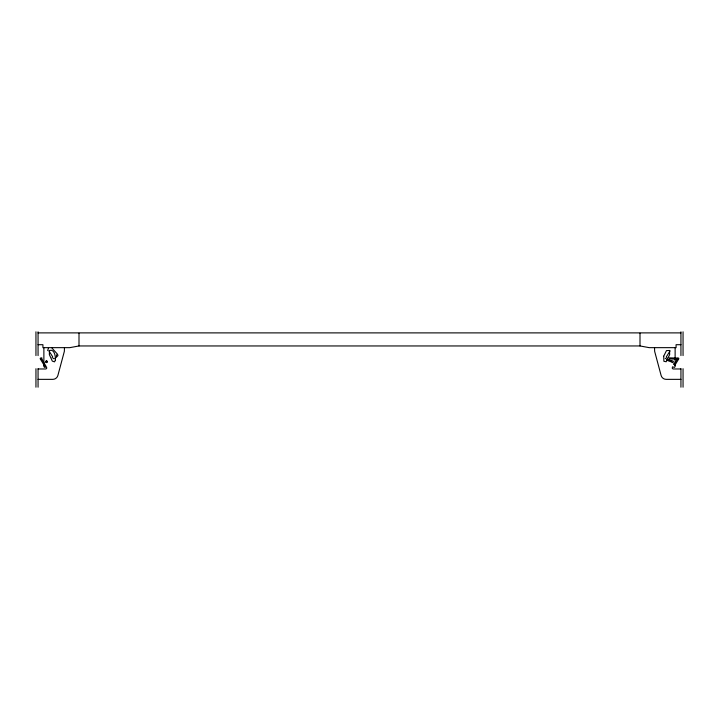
<?xml version="1.0" encoding="UTF-8"?>
<svg xmlns="http://www.w3.org/2000/svg" width="719" height="719" viewBox="0 0 719 719"><rect width="100%" height="100%" fill="white"/><g stroke="black" fill="none" stroke-linecap="round" stroke-linejoin="round"><path stroke-width="1.08" d="M47.679 350.611L48.344 348.356M56.477 356.049L56.576 354.835M677.891 358.188L674.871 363.149M674.683 365.585L678.862 358.718L678.574 358.098L669.191 357.855M670.117 350.827L666.342 356.813L666.873 357.774M53.071 358.772L53.781 358.206M54.824 358.745L57.96 355.59L57.538 354.278L52.02 348.149M52.145 357.774L52.685 356.813L48.91 350.827M680.938 344.698L676.076 344.698L676.076 347.654L649.239 347.654L640 345.956L79 345.956L69.761 347.654L42.924 347.654L42.924 344.698L38.062 344.698M41.99 358.017L40.444 358.098L40.165 358.718L44.911 366.519M42.062 359.105L40.668 359.176L41.127 358.17L45.863 365.953M38.062 332.888L680.938 332.888M38.062 368.973L45.989 368.973L46.78 368.182L46.474 366.834L44.668 367.418L43.877 366.618L43.877 347.654M680.938 368.973L673.011 368.973L672.22 368.182L672.526 366.834L674.332 367.418L675.123 366.618L675.123 347.654M38.062 379.353L52.793 379.353A5.285 5.285 0 0 0 57.897 375.435L64.35 351.348L64.476 347.654M680.938 379.353L666.207 379.353A5.285 5.285 0 0 1 661.103 375.435L654.649 351.348L654.524 347.654M669.056 358.943L678.359 359.176M666.935 359.114L671.366 360.767M666.522 360.129L670.962 361.783M665.237 358.206L665.956 358.772M683.05 331.81L683.05 355.572M683.05 368.712L683.05 387.199M680.938 331.81L680.938 355.572M680.938 368.712L680.938 387.199M640 333.203L640 345.956M79 333.203L79 345.956M38.062 331.81L38.062 355.572M38.062 368.712L38.062 387.199M35.95 331.81L35.95 355.572M35.95 368.712L35.95 387.199M671.663 361.235L671.663 362.178L672.481 362.655L673.308 362.187L673.308 361.244L672.49 360.758L671.663 361.235M663.709 356.193L663.889 361.271L666.145 361.765L669.65 354.602L669.551 350.486L666.495 350.593L663.709 356.193M55.336 360.453L54.491 361.855L52.307 361.109L49.35 354.602L49.449 350.486C54.536 348.553 55.812 356.948 55.336 360.453M47.077 361.639L46.133 362.205L45.98 361.54L47.077 361.639M46.51 360.758L45.692 361.244L45.692 362.187L46.519 362.655L47.337 362.178L47.337 361.235L46.51 360.758M673.658 364.003L674.269 364.165L673.658 364.003"/></g></svg>
